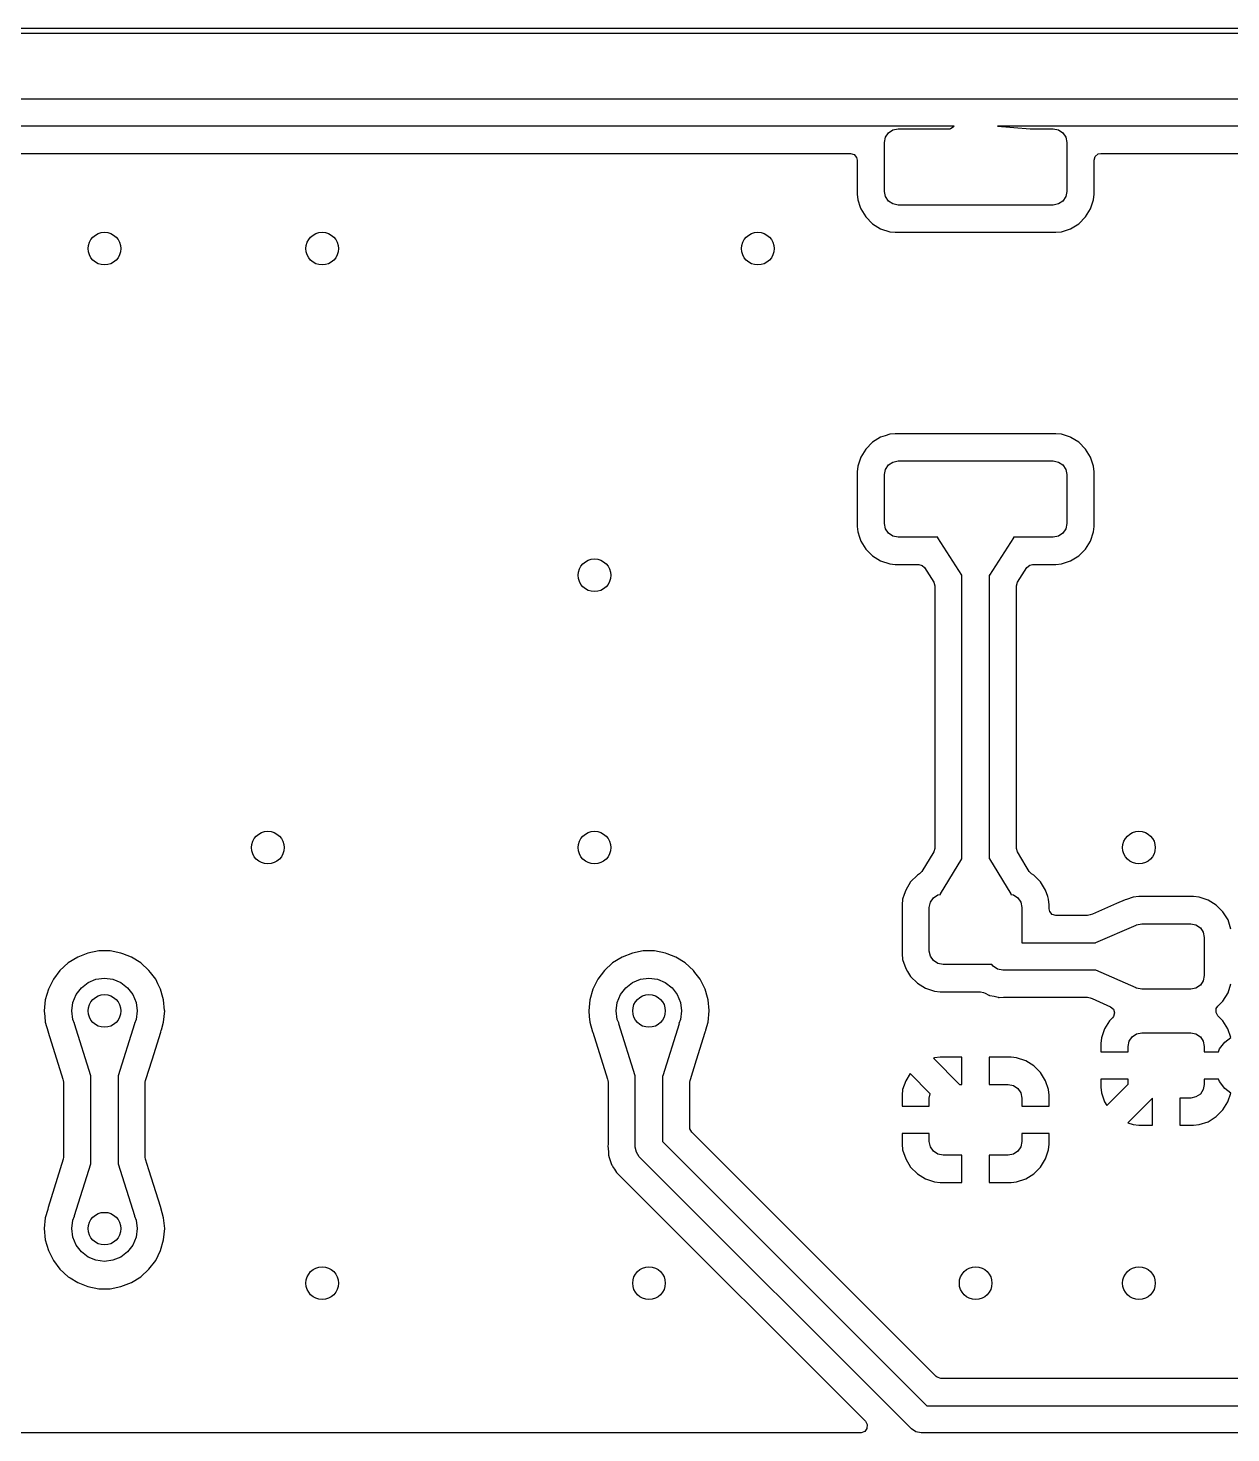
# Model space of a CAD drawing. Extents: x 1.18 to 9.06, y -3.74 to -1.97.
# Drawn here: x 3.685 to 4.555, y -2.982 to -1.967 of the extents above; entities that cross this region are included whole.
import ezdxf

# ---------------------------------------------------------------- set-up
doc = ezdxf.new("R2010")
doc.units = 0
doc.header["$MEASUREMENT"] = 0
doc.layers.add('BLACK', color=7, linetype='CONTINUOUS')

msp = doc.modelspace()

# ---------------------------------------------------------------- linework, layer by layer
at = {"layer": 'BLACK', "linetype": 'CONTINUOUS'}
for p, q in [((1.1811, -1.9665), (9.0551, -1.9665)), ((9.0531, -1.9705), (1.1831, -1.9705)), ((3.4843, -2.0177), (4.3701, -2.0177)), ((4.3701, -2.0177), (5.3937, -2.0177)), ((4.3545, -2.0374), (3.4883, -2.0374)), ((4.307, -2.0423), (4.3102, -2.0401)), ((4.3102, -2.0401), (4.314, -2.0394)), ((4.314, -2.0394), (4.3516, -2.0394)), ((4.3516, -2.0394), (4.3518, -2.0391)), ((4.3518, -2.0391), (4.3545, -2.0374)), ((4.3518, -2.0391), (4.3518, -2.0391)), ((5.3819, -2.0374), (4.3858, -2.0374)), ((4.3858, -2.0374), (4.4095, -2.0393)), ((4.4095, -2.0393), (4.4097, -2.0394)), ((4.4097, -2.0394), (4.4262, -2.0394)), ((4.4262, -2.0394), (4.4299, -2.0401)), ((4.4299, -2.0401), (4.4331, -2.0423)), ((4.3041, -2.0492), (4.3049, -2.0454)), ((4.3041, -2.0846), (4.3041, -2.0492)), ((4.3049, -2.0454), (4.307, -2.0423)), ((4.4331, -2.0423), (4.4353, -2.0454)), ((4.4353, -2.0454), (4.436, -2.0492)), ((4.436, -2.0492), (4.436, -2.0846)), ((3.515, -2.0571), (4.2795, -2.0571)), ((4.2795, -2.0571), (4.2822, -2.0579)), ((4.2822, -2.0579), (4.284, -2.06)), ((4.284, -2.06), (4.2844, -2.062)), ((4.4557, -2.062), (4.4565, -2.0593)), ((4.4565, -2.0593), (4.4586, -2.0575)), ((4.4586, -2.0575), (4.4606, -2.0571)), ((4.4606, -2.0571), (5.3356, -2.0571)), ((4.2844, -2.062), (4.2844, -2.0866)), ((4.4557, -2.0866), (4.4557, -2.062)), ((4.2844, -2.0866), (4.2848, -2.0907)), ((4.2848, -2.0907), (4.2866, -2.0961)), ((4.3049, -2.0884), (4.3041, -2.0846)), ((4.307, -2.0916), (4.3049, -2.0884)), ((4.3102, -2.0937), (4.307, -2.0916)), ((4.4331, -2.0916), (4.4299, -2.0937)), ((4.4353, -2.0884), (4.4331, -2.0916)), ((4.436, -2.0846), (4.4353, -2.0884)), ((4.4531, -2.0972), (4.4553, -2.0907)), ((4.4553, -2.0907), (4.4557, -2.0866)), ((4.2866, -2.0961), (4.287, -2.0972)), ((4.287, -2.0972), (4.2906, -2.1031)), ((4.314, -2.0945), (4.3102, -2.0937)), ((4.4262, -2.0945), (4.314, -2.0945)), ((4.4299, -2.0937), (4.4262, -2.0945)), ((4.4495, -2.1031), (4.4531, -2.0972)), ((4.2906, -2.1031), (4.2955, -2.108)), ((4.2955, -2.108), (4.3014, -2.1116)), ((4.3014, -2.1116), (4.308, -2.1138)), ((4.4322, -2.1138), (4.4388, -2.1116)), ((4.4388, -2.1116), (4.4446, -2.108)), ((4.4446, -2.108), (4.4495, -2.1031)), ((4.308, -2.1138), (4.312, -2.1142)), ((4.312, -2.1142), (4.312, -2.1142)), ((4.312, -2.1142), (4.4281, -2.1142)), ((4.4281, -2.1142), (4.4322, -2.1138)), ((4.4281, -2.1142), (4.4281, -2.1142)), ((4.3014, -2.2624), (4.2955, -2.266)), ((4.3047, -2.2613), (4.3014, -2.2624)), ((4.3014, -2.2624), (4.3014, -2.2624)), ((4.308, -2.2602), (4.3047, -2.2613)), ((4.312, -2.2598), (4.308, -2.2602)), ((4.308, -2.2602), (4.308, -2.2602)), ((4.4281, -2.2598), (4.312, -2.2598)), ((4.312, -2.2598), (4.312, -2.2598)), ((4.4281, -2.2598), (4.4281, -2.2598)), ((4.4322, -2.2602), (4.4281, -2.2598)), ((4.4387, -2.2624), (4.4322, -2.2602)), ((4.4322, -2.2602), (4.4322, -2.2602)), ((4.4388, -2.2624), (4.4387, -2.2624)), ((4.439, -2.2625), (4.4388, -2.2624)), ((4.4388, -2.2624), (4.4388, -2.2624)), ((4.4446, -2.266), (4.439, -2.2625)), ((4.2906, -2.2709), (4.287, -2.2768)), ((4.2955, -2.266), (4.2906, -2.2709)), ((4.4495, -2.2709), (4.4446, -2.266)), ((4.4531, -2.2768), (4.4495, -2.2709)), ((4.2848, -2.2834), (4.2844, -2.2874)), ((4.287, -2.2768), (4.2848, -2.2834)), ((4.2848, -2.2834), (4.2848, -2.2834)), ((4.2848, -2.2834), (4.2848, -2.2834)), ((4.287, -2.2768), (4.287, -2.2768)), ((4.3049, -2.2856), (4.307, -2.2824)), ((4.307, -2.2824), (4.3102, -2.2803)), ((4.3102, -2.2803), (4.314, -2.2795)), ((4.314, -2.2795), (4.4262, -2.2795)), ((4.4262, -2.2795), (4.4299, -2.2803)), ((4.4299, -2.2803), (4.4331, -2.2824)), ((4.4331, -2.2824), (4.4353, -2.2856)), ((4.4553, -2.2834), (4.4531, -2.2768)), ((4.4557, -2.2874), (4.4553, -2.2834)), ((4.2844, -2.2874), (4.2844, -2.3268)), ((4.3041, -2.2894), (4.3049, -2.2856)), ((4.3041, -2.3248), (4.3041, -2.2894)), ((4.4353, -2.2856), (4.436, -2.2894)), ((4.436, -2.2894), (4.436, -2.3248)), ((4.4557, -2.3268), (4.4557, -2.2874)), ((4.3049, -2.3286), (4.3041, -2.3248)), ((4.436, -2.3248), (4.4353, -2.3286)), ((4.2844, -2.3268), (4.2848, -2.3308)), ((4.2848, -2.3308), (4.2861, -2.3347)), ((4.2861, -2.3347), (4.287, -2.3374)), ((4.307, -2.3318), (4.3049, -2.3286)), ((4.3102, -2.3339), (4.307, -2.3318)), ((4.314, -2.3346), (4.3102, -2.3339)), ((4.3427, -2.3346), (4.314, -2.3346)), ((4.3427, -2.335), (4.3427, -2.3346)), ((4.3601, -2.362), (4.3427, -2.335)), ((4.3974, -2.335), (4.3801, -2.362)), ((4.3975, -2.3347), (4.3974, -2.335)), ((4.4262, -2.3346), (4.3975, -2.3346)), ((4.3975, -2.3346), (4.3975, -2.3347)), ((4.4299, -2.3339), (4.4262, -2.3346)), ((4.4331, -2.3318), (4.4299, -2.3339)), ((4.4353, -2.3286), (4.4331, -2.3318)), ((4.4531, -2.3374), (4.4553, -2.3308)), ((4.4553, -2.3308), (4.4557, -2.3268)), ((4.4557, -2.3268), (4.4557, -2.3268)), ((4.287, -2.3374), (4.2906, -2.3433)), ((4.2906, -2.3433), (4.2955, -2.3481)), ((4.4446, -2.3481), (4.4495, -2.3433)), ((4.4495, -2.3433), (4.4531, -2.3374)), ((4.2955, -2.3481), (4.3014, -2.3518)), ((4.3014, -2.3518), (4.308, -2.3539)), ((4.308, -2.3539), (4.312, -2.3544)), ((4.312, -2.3544), (4.3289, -2.3544)), ((4.3289, -2.3544), (4.3315, -2.3551)), ((4.3315, -2.3551), (4.333, -2.3566)), ((4.4072, -2.3566), (4.4093, -2.3548)), ((4.4093, -2.3548), (4.4113, -2.3544)), ((4.4113, -2.3544), (4.4281, -2.3544)), ((4.4281, -2.3544), (4.4322, -2.3539)), ((4.4281, -2.3544), (4.4281, -2.3544)), ((4.4322, -2.3539), (4.4388, -2.3518)), ((4.4388, -2.3518), (4.4446, -2.3481)), ((4.333, -2.3566), (4.3398, -2.3672)), ((4.3602, -2.3621), (4.3601, -2.362)), ((4.3602, -2.5671), (4.3602, -2.3621)), ((4.3602, -2.3621), (4.3602, -2.3621)), ((4.3801, -2.362), (4.3799, -2.3621)), ((4.3799, -2.3621), (4.3799, -2.567)), ((4.4004, -2.3672), (4.4072, -2.3566)), ((4.3398, -2.3672), (4.3405, -2.3698)), ((4.3405, -2.3698), (4.3405, -2.5597)), ((4.3996, -2.3698), (4.4004, -2.3672)), ((4.3996, -2.376), (4.3996, -2.3698)), ((4.3996, -2.3957), (4.3996, -2.376)), ((4.4004, -2.3672), (4.4004, -2.3672)), ((4.3996, -2.5591), (4.3996, -2.3957)), ((4.3405, -2.5597), (4.3398, -2.5622)), ((4.3996, -2.5597), (4.3996, -2.5591)), ((4.4003, -2.5622), (4.3996, -2.5597)), ((4.3398, -2.5622), (4.3312, -2.5764)), ((4.3447, -2.5926), (4.3601, -2.5672)), ((4.3601, -2.5672), (4.3602, -2.5671)), ((4.3799, -2.567), (4.38, -2.5671)), ((4.38, -2.5671), (4.3801, -2.5672)), ((4.3801, -2.5672), (4.3955, -2.5926)), ((4.4035, -2.5674), (4.4003, -2.5622)), ((4.4067, -2.5728), (4.4035, -2.5674)), ((4.328, -2.579), (4.3231, -2.5839)), ((4.3296, -2.578), (4.328, -2.579)), ((4.3312, -2.5764), (4.3296, -2.578)), ((4.4089, -2.5764), (4.4067, -2.5728)), ((4.4106, -2.578), (4.4089, -2.5764)), ((4.4122, -2.579), (4.4106, -2.578)), ((4.417, -2.5839), (4.4122, -2.579)), ((4.4122, -2.579), (4.4122, -2.579)), ((4.3195, -2.5898), (4.3184, -2.5931)), ((4.3231, -2.5839), (4.3195, -2.5898)), ((4.3195, -2.5898), (4.3195, -2.5898)), ((4.4207, -2.5898), (4.417, -2.5839)), ((4.4222, -2.5945), (4.4207, -2.5898)), ((4.3173, -2.5963), (4.3169, -2.6004)), ((4.3184, -2.5931), (4.3173, -2.5963)), ((4.3173, -2.5963), (4.3173, -2.5963)), ((4.3173, -2.5963), (4.3173, -2.5963)), ((4.3366, -2.6024), (4.3374, -2.5986)), ((4.3374, -2.5986), (4.3395, -2.5954)), ((4.3395, -2.5954), (4.3427, -2.5933)), ((4.3427, -2.5933), (4.3446, -2.5929)), ((4.3446, -2.5928), (4.3447, -2.5926)), ((4.3446, -2.5929), (4.3446, -2.5928)), ((4.3955, -2.5926), (4.3955, -2.5929)), ((4.3955, -2.5929), (4.3975, -2.5933)), ((4.3975, -2.5933), (4.4007, -2.5954)), ((4.4007, -2.5954), (4.4028, -2.5986)), ((4.4028, -2.5986), (4.4035, -2.6024)), ((4.4228, -2.5963), (4.4222, -2.5945)), ((4.4232, -2.6004), (4.4228, -2.5963)), ((4.4228, -2.5963), (4.4228, -2.5963)), ((4.4719, -2.5995), (4.4545, -2.6072)), ((4.4781, -2.5968), (4.4719, -2.5995)), ((4.4791, -2.5966), (4.4781, -2.5968)), ((4.4792, -2.5965), (4.4791, -2.5966)), ((4.4841, -2.5949), (4.4792, -2.5965)), ((4.4882, -2.5945), (4.4841, -2.5949)), ((4.4841, -2.5949), (4.4841, -2.5949)), ((4.5276, -2.5945), (4.4882, -2.5945)), ((4.4882, -2.5945), (4.4882, -2.5945)), ((4.5316, -2.5949), (4.5276, -2.5945)), ((4.5382, -2.5971), (4.5316, -2.5949)), ((4.5316, -2.5949), (4.5316, -2.5949)), ((4.544, -2.6007), (4.5382, -2.5971)), ((4.3169, -2.6004), (4.3169, -2.6358)), ((4.3366, -2.6339), (4.3366, -2.6024)), ((4.4035, -2.6024), (4.4035, -2.628)), ((4.4232, -2.6034), (4.4232, -2.6004)), ((4.4232, -2.6004), (4.4232, -2.6004)), ((4.4237, -2.6054), (4.4232, -2.6034)), ((4.4255, -2.6075), (4.4237, -2.6054)), ((4.4281, -2.6082), (4.4255, -2.6075)), ((4.451, -2.6082), (4.4281, -2.6082)), ((4.453, -2.6078), (4.451, -2.6082)), ((4.4545, -2.6072), (4.453, -2.6078)), ((4.5489, -2.6056), (4.544, -2.6007)), ((4.5526, -2.6114), (4.5489, -2.6056)), ((4.457, -2.6278), (4.4861, -2.6151)), ((4.4861, -2.6151), (4.4862, -2.6151)), ((4.4862, -2.6151), (4.4864, -2.6149)), ((4.4864, -2.6149), (4.4902, -2.6142)), ((4.4902, -2.6142), (4.5256, -2.6142)), ((4.5256, -2.6142), (4.5294, -2.6149)), ((4.5294, -2.6149), (4.5326, -2.6171)), ((4.5326, -2.6171), (4.5347, -2.6202)), ((4.5347, -2.6202), (4.5354, -2.624)), ((4.5547, -2.618), (4.5526, -2.6114)), ((4.4035, -2.628), (4.4568, -2.628)), ((4.4568, -2.6279), (4.457, -2.6278)), ((4.4568, -2.628), (4.4568, -2.6279)), ((4.5354, -2.624), (4.5354, -2.6516)), ((3.7208, -2.6382), (3.7139, -2.6424)), ((3.7282, -2.6353), (3.7208, -2.6382)), ((3.7208, -2.6382), (3.7208, -2.6382)), ((3.7361, -2.6338), (3.7282, -2.6353)), ((3.7282, -2.6353), (3.7282, -2.6353)), ((3.7282, -2.6353), (3.7282, -2.6353)), ((3.7442, -2.6338), (3.7361, -2.6338)), ((3.7521, -2.6353), (3.7442, -2.6338)), ((3.7534, -2.6358), (3.7521, -2.6353)), ((3.7596, -2.6382), (3.7534, -2.6358)), ((3.7664, -2.6424), (3.7596, -2.6382)), ((3.7596, -2.6382), (3.7596, -2.6382)), ((4.1145, -2.6382), (4.1076, -2.6424)), ((4.122, -2.6353), (4.1145, -2.6382)), ((4.1145, -2.6382), (4.1145, -2.6382)), ((4.1298, -2.6338), (4.122, -2.6353)), ((4.122, -2.6353), (4.122, -2.6353)), ((4.122, -2.6353), (4.122, -2.6353)), ((4.1379, -2.6338), (4.1298, -2.6338)), ((4.1458, -2.6353), (4.1379, -2.6338)), ((4.1471, -2.6358), (4.1458, -2.6353)), ((4.1533, -2.6382), (4.1471, -2.6358)), ((4.1601, -2.6424), (4.1533, -2.6382)), ((4.1533, -2.6382), (4.1533, -2.6382)), ((4.3169, -2.6358), (4.3169, -2.6358)), ((4.3169, -2.6358), (4.3173, -2.6399)), ((4.3173, -2.6399), (4.3173, -2.6399)), ((4.3173, -2.6399), (4.3195, -2.6464)), ((4.3374, -2.6376), (4.3366, -2.6339)), ((4.3395, -2.6408), (4.3374, -2.6376)), ((4.3427, -2.643), (4.3395, -2.6408)), ((3.708, -2.6479), (3.7032, -2.6543)), ((3.7139, -2.6424), (3.708, -2.6479)), ((3.7139, -2.6424), (3.7139, -2.6424)), ((3.7723, -2.6479), (3.7664, -2.6424)), ((3.7664, -2.6424), (3.7664, -2.6424)), ((3.7734, -2.6493), (3.7723, -2.6479)), ((3.7772, -2.6543), (3.7734, -2.6493)), ((4.1017, -2.6479), (4.0969, -2.6543)), ((4.1076, -2.6424), (4.1017, -2.6479)), ((4.1076, -2.6424), (4.1076, -2.6424)), ((4.166, -2.6479), (4.1601, -2.6424)), ((4.1601, -2.6424), (4.1601, -2.6424)), ((4.1671, -2.6493), (4.166, -2.6479)), ((4.1709, -2.6543), (4.1671, -2.6493)), ((4.3195, -2.6464), (4.3195, -2.6464)), ((4.3195, -2.6464), (4.3208, -2.6486)), ((4.3208, -2.6486), (4.3231, -2.6523)), ((4.3465, -2.6437), (4.3427, -2.643)), ((4.3817, -2.6437), (4.3465, -2.6437)), ((4.3828, -2.6448), (4.3817, -2.6437)), ((4.386, -2.6469), (4.3828, -2.6448)), ((4.3898, -2.6476), (4.386, -2.6469)), ((4.4569, -2.6476), (4.3898, -2.6476)), ((4.3898, -2.6476), (4.3898, -2.6476)), ((4.457, -2.6478), (4.4569, -2.6476)), ((4.4861, -2.6605), (4.457, -2.6478)), ((3.7032, -2.6543), (3.6996, -2.6614)), ((3.7197, -2.6654), (3.7235, -2.6605)), ((3.7235, -2.6605), (3.7283, -2.6567)), ((3.7283, -2.6567), (3.734, -2.6543)), ((3.734, -2.6543), (3.7402, -2.6535)), ((3.7402, -2.6535), (3.7463, -2.6543)), ((3.7463, -2.6543), (3.752, -2.6567)), ((3.752, -2.6567), (3.7569, -2.6605)), ((3.7569, -2.6605), (3.7606, -2.6654)), ((3.7788, -2.6576), (3.7772, -2.6543)), ((3.7805, -2.6609), (3.7788, -2.6576)), ((3.7807, -2.6614), (3.7805, -2.6609)), ((4.0969, -2.6543), (4.0933, -2.6614)), ((4.1134, -2.6654), (4.1172, -2.6605)), ((4.1172, -2.6605), (4.122, -2.6567)), ((4.122, -2.6567), (4.1277, -2.6543)), ((4.1277, -2.6543), (4.1339, -2.6535)), ((4.1339, -2.6535), (4.14, -2.6543)), ((4.14, -2.6543), (4.1457, -2.6567)), ((4.1457, -2.6567), (4.1506, -2.6605)), ((4.1506, -2.6605), (4.1543, -2.6654)), ((4.1725, -2.6576), (4.1709, -2.6543)), ((4.1742, -2.6609), (4.1725, -2.6576)), ((4.1744, -2.6614), (4.1742, -2.6609)), ((4.3231, -2.6523), (4.328, -2.6572)), ((4.328, -2.6572), (4.3339, -2.6608)), ((4.3339, -2.6608), (4.3404, -2.663)), ((4.4862, -2.6606), (4.4861, -2.6605)), ((4.4864, -2.6607), (4.4862, -2.6606)), ((4.4902, -2.6614), (4.4864, -2.6607)), ((4.5294, -2.6607), (4.5256, -2.6614)), ((4.5326, -2.6585), (4.5294, -2.6607)), ((4.5347, -2.6553), (4.5326, -2.6585)), ((4.5354, -2.6516), (4.5347, -2.6553)), ((4.5526, -2.6641), (4.5547, -2.6576)), ((3.6974, -2.6692), (3.6966, -2.6772)), ((3.6996, -2.6614), (3.6974, -2.6692)), ((3.6996, -2.6614), (3.6996, -2.6614)), ((3.7165, -2.6772), (3.7173, -2.6711)), ((3.7173, -2.6711), (3.7197, -2.6654)), ((3.7606, -2.6654), (3.763, -2.6711)), ((3.763, -2.6711), (3.7638, -2.6772)), ((3.7824, -2.6674), (3.7807, -2.6614)), ((3.7829, -2.6692), (3.7824, -2.6674)), ((3.7836, -2.6769), (3.7829, -2.6692)), ((4.0911, -2.6692), (4.0903, -2.6772)), ((4.0933, -2.6614), (4.0911, -2.6692)), ((4.0933, -2.6614), (4.0933, -2.6614)), ((4.1102, -2.6772), (4.111, -2.6711)), ((4.111, -2.6711), (4.1134, -2.6654)), ((4.1543, -2.6654), (4.1567, -2.6711)), ((4.1567, -2.6711), (4.1575, -2.6772)), ((4.1761, -2.6674), (4.1744, -2.6614)), ((4.1766, -2.6692), (4.1761, -2.6674)), ((4.1774, -2.6769), (4.1766, -2.6692)), ((4.3404, -2.663), (4.3445, -2.6634)), ((4.3445, -2.6634), (4.3737, -2.6634)), ((4.3737, -2.6634), (4.3758, -2.6639)), ((4.3758, -2.6639), (4.3769, -2.6644)), ((4.3769, -2.6644), (4.3796, -2.6657)), ((4.3796, -2.6657), (4.3796, -2.6657)), ((4.3796, -2.6657), (4.3799, -2.6658)), ((4.3799, -2.6658), (4.3799, -2.6658)), ((4.3799, -2.6658), (4.3801, -2.6659)), ((4.3801, -2.6659), (4.3801, -2.6659)), ((4.3801, -2.6659), (4.3804, -2.666)), ((4.3804, -2.666), (4.3804, -2.666)), ((4.3804, -2.666), (4.3804, -2.666)), ((4.3804, -2.666), (4.3804, -2.666)), ((4.3804, -2.666), (4.3834, -2.6666)), ((4.3834, -2.6666), (4.3834, -2.6666)), ((4.3834, -2.6666), (4.3863, -2.6673)), ((4.3863, -2.6673), (4.3863, -2.6673)), ((4.3863, -2.6673), (4.3863, -2.6673)), ((4.3863, -2.6673), (4.3866, -2.6674)), ((4.3866, -2.6674), (4.3866, -2.6674)), ((4.3866, -2.6674), (4.3869, -2.6674)), ((4.3869, -2.6674), (4.3869, -2.6674)), ((4.3869, -2.6674), (4.3872, -2.6674)), ((4.3872, -2.6674), (4.3902, -2.6673)), ((4.3872, -2.6674), (4.3872, -2.6674)), ((4.3872, -2.6674), (4.3872, -2.6674)), ((4.3902, -2.6673), (4.451, -2.6673)), ((4.451, -2.6673), (4.453, -2.6678)), ((4.453, -2.6678), (4.4543, -2.6683)), ((4.4543, -2.6683), (4.4676, -2.6742)), ((4.5256, -2.6614), (4.4902, -2.6614)), ((4.5452, -2.6737), (4.5489, -2.67)), ((4.5489, -2.67), (4.5526, -2.6641)), ((3.6966, -2.6772), (3.6966, -2.6772)), ((3.6966, -2.6772), (3.697, -2.6812)), ((3.697, -2.6812), (3.6974, -2.6852)), ((3.7173, -2.6833), (3.7165, -2.6772)), ((3.7638, -2.6772), (3.763, -2.6833)), ((3.7829, -2.6852), (3.7837, -2.6772)), ((3.7837, -2.6772), (3.7836, -2.6769)), ((4.0903, -2.6772), (4.0903, -2.6772)), ((4.0903, -2.6772), (4.0907, -2.6812)), ((4.0907, -2.6812), (4.0911, -2.6852)), ((4.111, -2.6833), (4.1102, -2.6772)), ((4.1575, -2.6772), (4.1567, -2.6833)), ((4.1766, -2.6852), (4.1774, -2.6772)), ((4.1774, -2.6772), (4.1774, -2.6769)), ((4.4676, -2.6742), (4.4697, -2.6759)), ((4.4698, -2.6812), (4.4691, -2.6821)), ((4.4697, -2.6759), (4.4705, -2.6785)), ((4.4705, -2.6785), (4.4698, -2.6812)), ((4.5439, -2.6782), (4.5441, -2.6755)), ((4.5452, -2.6806), (4.5439, -2.6782)), ((4.5441, -2.6755), (4.5452, -2.6737)), ((4.5489, -2.6843), (4.5452, -2.6806)), ((3.6974, -2.6852), (3.6994, -2.6922)), ((3.7186, -2.6862), (3.7173, -2.6833)), ((3.7185, -2.6863), (3.7186, -2.6862)), ((3.7185, -2.6866), (3.7185, -2.6863)), ((3.7302, -2.7241), (3.7185, -2.6866)), ((3.7619, -2.6866), (3.7501, -2.7241)), ((3.763, -2.6833), (3.7618, -2.6862)), ((3.7618, -2.6862), (3.7618, -2.6863)), ((3.7618, -2.6863), (3.7619, -2.6866)), ((3.7809, -2.6923), (3.7812, -2.6914)), ((3.7812, -2.6911), (3.7813, -2.6909)), ((3.7812, -2.6913), (3.7812, -2.6911)), ((3.7812, -2.6914), (3.7812, -2.6913)), ((3.7812, -2.6914), (3.7812, -2.6914)), ((3.7813, -2.6909), (3.7829, -2.6852)), ((4.0911, -2.6852), (4.0931, -2.6922)), ((4.1123, -2.6862), (4.111, -2.6833)), ((4.1122, -2.6863), (4.1123, -2.6862)), ((4.1122, -2.6866), (4.1122, -2.6863)), ((4.1239, -2.7241), (4.1122, -2.6866)), ((4.1556, -2.6866), (4.1438, -2.7241)), ((4.1567, -2.6833), (4.1555, -2.6862)), ((4.1555, -2.6862), (4.1555, -2.6863)), ((4.1555, -2.6863), (4.1556, -2.6866)), ((4.1746, -2.6923), (4.1749, -2.6914)), ((4.1749, -2.6911), (4.175, -2.6909)), ((4.1749, -2.6913), (4.1749, -2.6911)), ((4.1749, -2.6914), (4.1749, -2.6913)), ((4.1749, -2.6914), (4.1749, -2.6914)), ((4.175, -2.6909), (4.1766, -2.6852)), ((4.4632, -2.6902), (4.461, -2.6967)), ((4.4668, -2.6843), (4.4632, -2.6902)), ((4.4632, -2.6902), (4.4632, -2.6902)), ((4.4691, -2.6821), (4.4668, -2.6843)), ((4.5525, -2.6902), (4.5489, -2.6843)), ((4.5546, -2.6965), (4.5525, -2.6902)), ((4.5525, -2.6902), (4.5525, -2.6902)), ((3.6994, -2.6922), (3.6995, -2.6925)), ((3.6995, -2.6925), (3.6995, -2.6926)), ((3.6995, -2.6926), (3.7101, -2.7264)), ((3.7746, -2.7126), (3.7808, -2.6926)), ((3.7808, -2.6926), (3.7809, -2.6923)), ((4.0931, -2.6922), (4.0932, -2.6925)), ((4.0932, -2.6925), (4.0932, -2.6926)), ((4.0932, -2.6926), (4.1038, -2.7264)), ((4.1683, -2.7126), (4.1745, -2.6926)), ((4.1745, -2.6926), (4.1746, -2.6923)), ((4.461, -2.6967), (4.4606, -2.7008)), ((4.4606, -2.7008), (4.4606, -2.7067)), ((4.461, -2.6967), (4.461, -2.6967)), ((4.4803, -2.7028), (4.4811, -2.699)), ((4.4811, -2.699), (4.4832, -2.6958)), ((4.4832, -2.6958), (4.4864, -2.6937)), ((4.4864, -2.6937), (4.4902, -2.6929)), ((4.4902, -2.6929), (4.5256, -2.6929)), ((4.5256, -2.6929), (4.5294, -2.6937)), ((4.5294, -2.6937), (4.5326, -2.6958)), ((4.5326, -2.6958), (4.5347, -2.699)), ((4.5347, -2.699), (4.5354, -2.7028)), ((4.5465, -2.7047), (4.5502, -2.6998)), ((4.5502, -2.6998), (4.5546, -2.6965)), ((4.3404, -2.711), (4.3395, -2.7114)), ((4.3395, -2.7114), (4.3584, -2.7303)), ((4.3445, -2.7106), (4.3404, -2.711)), ((4.3602, -2.7106), (4.3445, -2.7106)), ((4.3445, -2.7106), (4.3445, -2.7106)), ((4.3602, -2.7303), (4.3602, -2.7106)), ((4.3957, -2.7106), (4.3799, -2.7106)), ((4.3799, -2.7106), (4.3799, -2.7303)), ((4.3997, -2.711), (4.3957, -2.7106)), ((4.4063, -2.7132), (4.3997, -2.711)), ((4.3997, -2.711), (4.3997, -2.711)), ((4.4606, -2.7067), (4.4803, -2.7067)), ((4.4803, -2.7067), (4.4803, -2.7028)), ((4.5354, -2.7028), (4.5354, -2.7067)), ((4.5354, -2.7067), (4.5457, -2.7067)), ((4.5457, -2.7067), (4.5465, -2.7047)), ((3.7701, -2.7267), (3.7746, -2.7126)), ((4.1638, -2.7267), (4.1683, -2.7126)), ((4.4121, -2.7168), (4.4063, -2.7132)), ((4.4063, -2.7132), (4.4063, -2.7132)), ((4.417, -2.7217), (4.4121, -2.7168)), ((4.4199, -2.7264), (4.417, -2.7217)), ((3.7101, -2.7264), (3.7104, -2.7274)), ((3.7104, -2.7274), (3.7106, -2.7288)), ((3.7106, -2.7288), (3.7106, -2.783)), ((3.7303, -2.7243), (3.7302, -2.7241)), ((3.7303, -2.7876), (3.7303, -2.7243)), ((3.7501, -2.7241), (3.75, -2.7242)), ((3.75, -2.7242), (3.75, -2.7876)), ((3.7697, -2.7288), (3.7699, -2.7274)), ((3.7697, -2.783), (3.7697, -2.7288)), ((3.7699, -2.7274), (3.7701, -2.7267)), ((4.1038, -2.7264), (4.1041, -2.7274)), ((4.1041, -2.7274), (4.1043, -2.7288)), ((4.1043, -2.7288), (4.1043, -2.7731)), ((4.124, -2.7243), (4.1239, -2.7241)), ((4.124, -2.7756), (4.124, -2.7243)), ((4.1438, -2.7241), (4.1437, -2.7242)), ((4.1437, -2.7242), (4.1437, -2.7715)), ((4.1634, -2.7288), (4.1636, -2.7274)), ((4.1634, -2.7461), (4.1634, -2.7288)), ((4.1636, -2.7274), (4.1638, -2.7267)), ((4.3195, -2.7276), (4.3173, -2.7341)), ((4.3227, -2.7224), (4.3195, -2.7276)), ((4.3195, -2.7276), (4.3195, -2.7276)), ((4.3372, -2.737), (4.3227, -2.7224)), ((4.3584, -2.7303), (4.3602, -2.7303)), ((4.3799, -2.7303), (4.3937, -2.7303)), ((4.3937, -2.7303), (4.3975, -2.7311)), ((4.3975, -2.7311), (4.4007, -2.7332)), ((4.4206, -2.7276), (4.4199, -2.7264)), ((4.4228, -2.7341), (4.4206, -2.7276)), ((4.4206, -2.7276), (4.4206, -2.7276)), ((4.4803, -2.7264), (4.4606, -2.7264)), ((4.4606, -2.7264), (4.4606, -2.7323)), ((4.4606, -2.7323), (4.461, -2.7363)), ((4.4649, -2.7456), (4.4803, -2.7302)), ((4.4803, -2.7302), (4.4803, -2.7264)), ((4.5354, -2.7303), (4.5347, -2.7341)), ((4.5457, -2.7264), (4.5354, -2.7264)), ((4.5354, -2.7264), (4.5354, -2.7303)), ((4.5465, -2.7283), (4.5457, -2.7264)), ((4.5502, -2.7332), (4.5465, -2.7283)), ((4.3173, -2.7341), (4.3169, -2.7382)), ((4.3169, -2.7382), (4.3169, -2.7461)), ((4.3173, -2.7341), (4.3173, -2.7341)), ((4.3366, -2.7402), (4.3372, -2.737)), ((4.3366, -2.7461), (4.3366, -2.7402)), ((4.4007, -2.7332), (4.4028, -2.7364)), ((4.4028, -2.7364), (4.4035, -2.7402)), ((4.4035, -2.7402), (4.4035, -2.7461)), ((4.4232, -2.7382), (4.4228, -2.7341)), ((4.4232, -2.7461), (4.4232, -2.7382)), ((4.4232, -2.7382), (4.4232, -2.7382)), ((4.461, -2.7363), (4.4632, -2.7429)), ((4.498, -2.7403), (4.4802, -2.7581)), ((4.498, -2.7598), (4.498, -2.7403)), ((4.5256, -2.7402), (4.5177, -2.7402)), ((4.5177, -2.7402), (4.5177, -2.7598)), ((4.5294, -2.7394), (4.5256, -2.7402)), ((4.5326, -2.7373), (4.5294, -2.7394)), ((4.5347, -2.7341), (4.5326, -2.7373)), ((4.5546, -2.7366), (4.5502, -2.7332)), ((4.5525, -2.7429), (4.5546, -2.7366)), ((4.1634, -2.7613), (4.1634, -2.7461)), ((4.3169, -2.7461), (4.3366, -2.7461)), ((4.4035, -2.7461), (4.4232, -2.7461)), ((4.4632, -2.7429), (4.4632, -2.7429)), ((4.4632, -2.7429), (4.4649, -2.7456)), ((4.544, -2.7536), (4.5489, -2.7488)), ((4.5489, -2.7488), (4.5525, -2.7429)), ((4.5525, -2.7429), (4.5525, -2.7429)), ((4.1635, -2.7624), (4.1634, -2.7613)), ((4.1648, -2.7648), (4.1635, -2.7624)), ((4.4802, -2.7581), (4.4841, -2.7594)), ((4.4841, -2.7594), (4.4841, -2.7594)), ((4.4841, -2.7594), (4.4882, -2.7598)), ((4.4882, -2.7598), (4.498, -2.7598)), ((4.498, -2.7598), (4.498, -2.7598)), ((4.5177, -2.7598), (4.5276, -2.7598)), ((4.5276, -2.7598), (4.5316, -2.7594)), ((4.5276, -2.7598), (4.5276, -2.7598)), ((4.5316, -2.7594), (4.5382, -2.7573)), ((4.5382, -2.7573), (4.544, -2.7536)), ((4.5382, -2.7573), (4.5382, -2.7573)), ((4.1437, -2.7715), (4.3348, -2.9626)), ((4.1658, -2.7657), (4.1648, -2.7648)), ((4.3415, -2.9415), (4.1658, -2.7657)), ((4.3366, -2.7657), (4.3169, -2.7657)), ((4.3169, -2.7657), (4.3169, -2.7736)), ((4.3366, -2.7717), (4.3366, -2.7657)), ((4.3374, -2.7754), (4.3366, -2.7717)), ((4.4035, -2.7717), (4.4028, -2.7754)), ((4.4232, -2.7657), (4.4035, -2.7657)), ((4.4035, -2.7657), (4.4035, -2.7717)), ((4.4232, -2.7736), (4.4232, -2.7657)), ((3.7106, -2.783), (3.7104, -2.7844)), ((3.7699, -2.7844), (3.7697, -2.783)), ((4.1043, -2.7738), (4.1041, -2.7747)), ((4.1041, -2.7747), (4.1043, -2.7768)), ((4.1043, -2.7731), (4.1043, -2.7738)), ((4.1043, -2.7768), (4.1043, -2.777)), ((4.1043, -2.777), (4.1043, -2.7773)), ((4.1043, -2.7773), (4.1045, -2.7786)), ((4.1045, -2.7786), (4.1047, -2.7816)), ((4.1047, -2.7816), (4.1048, -2.7819)), ((4.1048, -2.7819), (4.1048, -2.7819)), ((4.1048, -2.7819), (4.1048, -2.7822)), ((4.1048, -2.7822), (4.1048, -2.7822)), ((4.1048, -2.7822), (4.1049, -2.7825)), ((4.1049, -2.7825), (4.1059, -2.7853)), ((4.1248, -2.7794), (4.124, -2.7756)), ((4.1269, -2.7826), (4.1248, -2.7794)), ((4.3237, -2.9794), (4.1269, -2.7826)), ((4.3169, -2.7736), (4.3173, -2.7777)), ((4.3173, -2.7777), (4.3195, -2.7842)), ((4.3395, -2.7786), (4.3374, -2.7754)), ((4.3427, -2.7807), (4.3395, -2.7786)), ((4.3465, -2.7815), (4.3427, -2.7807)), ((4.3602, -2.7815), (4.3465, -2.7815)), ((4.3602, -2.8012), (4.3602, -2.7815)), ((4.3937, -2.7815), (4.3799, -2.7815)), ((4.3799, -2.7815), (4.3799, -2.8012)), ((4.3975, -2.7807), (4.3937, -2.7815)), ((4.4007, -2.7786), (4.3975, -2.7807)), ((4.4028, -2.7754), (4.4007, -2.7786)), ((4.4206, -2.7842), (4.4228, -2.7777)), ((4.4228, -2.7777), (4.4232, -2.7736)), ((4.4228, -2.7777), (4.4228, -2.7777)), ((4.4232, -2.7736), (4.4232, -2.7736)), ((3.7104, -2.7844), (3.6995, -2.8192)), ((3.7185, -2.8252), (3.7302, -2.7877)), ((3.7302, -2.7877), (3.7303, -2.7876)), ((3.75, -2.7876), (3.7501, -2.7877)), ((3.7501, -2.7877), (3.7619, -2.8252)), ((3.7723, -2.7921), (3.7699, -2.7844)), ((3.7808, -2.8192), (3.7723, -2.7921)), ((4.1059, -2.7853), (4.1069, -2.7882)), ((4.1069, -2.7882), (4.107, -2.7884)), ((4.107, -2.7884), (4.107, -2.7884)), ((4.107, -2.7884), (4.1071, -2.7887)), ((4.1071, -2.7887), (4.1071, -2.7887)), ((4.1071, -2.7887), (4.1073, -2.7889)), ((4.1073, -2.7889), (4.1073, -2.7889)), ((4.1073, -2.7889), (4.1073, -2.7889)), ((4.1073, -2.7889), (4.1083, -2.7906)), ((4.1083, -2.7906), (4.1089, -2.7915)), ((4.1089, -2.7915), (4.1105, -2.794)), ((4.3195, -2.7842), (4.3195, -2.7842)), ((4.3195, -2.7842), (4.3231, -2.7901)), ((4.3231, -2.7901), (4.328, -2.795)), ((4.4121, -2.795), (4.417, -2.7901)), ((4.417, -2.7901), (4.4206, -2.7842)), ((4.4206, -2.7842), (4.4206, -2.7842)), ((4.1105, -2.794), (4.1107, -2.7943)), ((4.1107, -2.7943), (4.1107, -2.7943)), ((4.1107, -2.7943), (4.1109, -2.7945)), ((4.1109, -2.7945), (4.1109, -2.7945)), ((4.1109, -2.7945), (4.1111, -2.7947)), ((4.1111, -2.7947), (4.1133, -2.7968)), ((4.1133, -2.7968), (4.2904, -2.9739)), ((4.328, -2.795), (4.3339, -2.7986)), ((4.3339, -2.7986), (4.3339, -2.7986)), ((4.3339, -2.7986), (4.3404, -2.8008)), ((4.3404, -2.8008), (4.3404, -2.8008)), ((4.3404, -2.8008), (4.3445, -2.8012)), ((4.3445, -2.8012), (4.3602, -2.8012)), ((4.3602, -2.8012), (4.3602, -2.8012)), ((4.3799, -2.8012), (4.3957, -2.8012)), ((4.3957, -2.8012), (4.3997, -2.8008)), ((4.3957, -2.8012), (4.3957, -2.8012)), ((4.3997, -2.8008), (4.4063, -2.7986)), ((4.4063, -2.7986), (4.4121, -2.795)), ((4.4063, -2.7986), (4.4063, -2.7986)), ((3.6991, -2.8207), (3.6974, -2.8267)), ((3.6995, -2.8192), (3.6991, -2.8204)), ((3.6991, -2.8204), (3.6991, -2.8205)), ((3.6991, -2.8205), (3.6991, -2.8207)), ((3.7809, -2.8193), (3.7808, -2.8192)), ((3.7809, -2.8196), (3.7809, -2.8193)), ((3.7829, -2.8267), (3.7809, -2.8196)), ((3.6974, -2.8267), (3.6966, -2.8346)), ((3.7165, -2.8346), (3.7173, -2.8285)), ((3.7173, -2.8285), (3.7186, -2.8256)), ((3.7185, -2.8255), (3.7185, -2.8252)), ((3.7186, -2.8256), (3.7185, -2.8255)), ((3.7619, -2.8252), (3.7618, -2.8256)), ((3.7618, -2.8256), (3.7618, -2.8256)), ((3.7618, -2.8256), (3.763, -2.8285)), ((3.763, -2.8285), (3.7638, -2.8346)), ((3.7837, -2.8346), (3.7829, -2.8267)), ((3.6966, -2.8346), (3.6966, -2.8346)), ((3.6966, -2.8346), (3.6974, -2.8426)), ((3.6974, -2.8426), (3.6996, -2.8504)), ((3.7173, -2.8408), (3.7165, -2.8346)), ((3.7197, -2.8465), (3.7173, -2.8408)), ((3.763, -2.8408), (3.7606, -2.8465)), ((3.7638, -2.8346), (3.763, -2.8408)), ((3.7807, -2.8504), (3.7829, -2.8426)), ((3.7829, -2.8426), (3.7837, -2.8346)), ((3.6996, -2.8504), (3.6996, -2.8504)), ((3.6996, -2.8504), (3.7032, -2.8576)), ((3.7235, -2.8513), (3.7197, -2.8465)), ((3.7283, -2.8551), (3.7235, -2.8513)), ((3.7569, -2.8513), (3.752, -2.8551)), ((3.7606, -2.8465), (3.7569, -2.8513)), ((3.7772, -2.8576), (3.7807, -2.8504)), ((3.7032, -2.8576), (3.708, -2.864)), ((3.708, -2.864), (3.7139, -2.8694)), ((3.734, -2.8575), (3.7283, -2.8551)), ((3.7402, -2.8583), (3.734, -2.8575)), ((3.7463, -2.8575), (3.7402, -2.8583)), ((3.752, -2.8551), (3.7463, -2.8575)), ((3.7664, -2.8694), (3.7723, -2.864)), ((3.7723, -2.864), (3.7772, -2.8576)), ((3.7139, -2.8694), (3.7139, -2.8694)), ((3.7139, -2.8694), (3.7153, -2.8702)), ((3.7153, -2.8702), (3.7208, -2.8736)), ((3.7208, -2.8736), (3.7282, -2.8765)), ((3.7521, -2.8765), (3.7596, -2.8736)), ((3.7596, -2.8736), (3.7664, -2.8694)), ((3.7282, -2.8765), (3.7361, -2.878)), ((3.7361, -2.878), (3.7361, -2.878)), ((3.7361, -2.878), (3.7442, -2.878)), ((3.7442, -2.878), (3.7521, -2.8765)), ((3.7442, -2.878), (3.7442, -2.878)), ((4.3423, -2.9421), (4.3415, -2.9415)), ((4.345, -2.9429), (4.3423, -2.9421)), ((6.0389, -2.9429), (4.345, -2.9429)), ((4.3348, -2.9626), (5.8268, -2.9626)), ((4.2904, -2.9739), (4.2917, -2.9763)), ((4.287, -2.9823), (2.4749, -2.9823)), ((4.2873, -2.9823), (4.287, -2.9823)), ((4.2899, -2.9813), (4.2873, -2.9823)), ((4.2915, -2.9791), (4.2899, -2.9813)), ((4.2917, -2.9763), (4.2915, -2.9791)), ((4.3269, -2.9815), (4.3237, -2.9794)), ((4.3307, -2.9823), (4.3269, -2.9815)), ((5.8268, -2.9823), (4.3307, -2.9823)), ((4.3307, -2.9823), (4.3307, -2.9823))]:
    msp.add_line(p, q, dxfattribs=at)
at = {"layer": 'BLACK'}
for centre in [(3.7402, -2.126), (3.8976, -2.126), (4.2126, -2.126), (4.0945, -2.3622), (3.8583, -2.5591), (4.0945, -2.5591), (4.4882, -2.5591), (3.7402, -2.6772), (4.1339, -2.6772), (3.7402, -2.8346), (3.8976, -2.874), (4.1339, -2.874), (4.3701, -2.874), (4.4882, -2.874)]:
    msp.add_circle(centre, 0.0118, dxfattribs=at)

doc.saveas('drawing.dxf')
